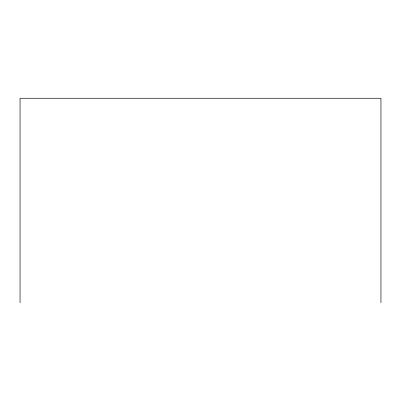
<?xml version="1.0" encoding="UTF-8"?>
<svg xmlns="http://www.w3.org/2000/svg" width="401" height="401" viewBox="0 0 401 401"><rect width="100%" height="100%" fill="white"/><g stroke="black" fill="none" stroke-linecap="round" stroke-linejoin="round"><path stroke-width="0.6" d="M380.95 302.74L380.95 98.26L20.05 98.26L20.05 302.74"/></g></svg>
